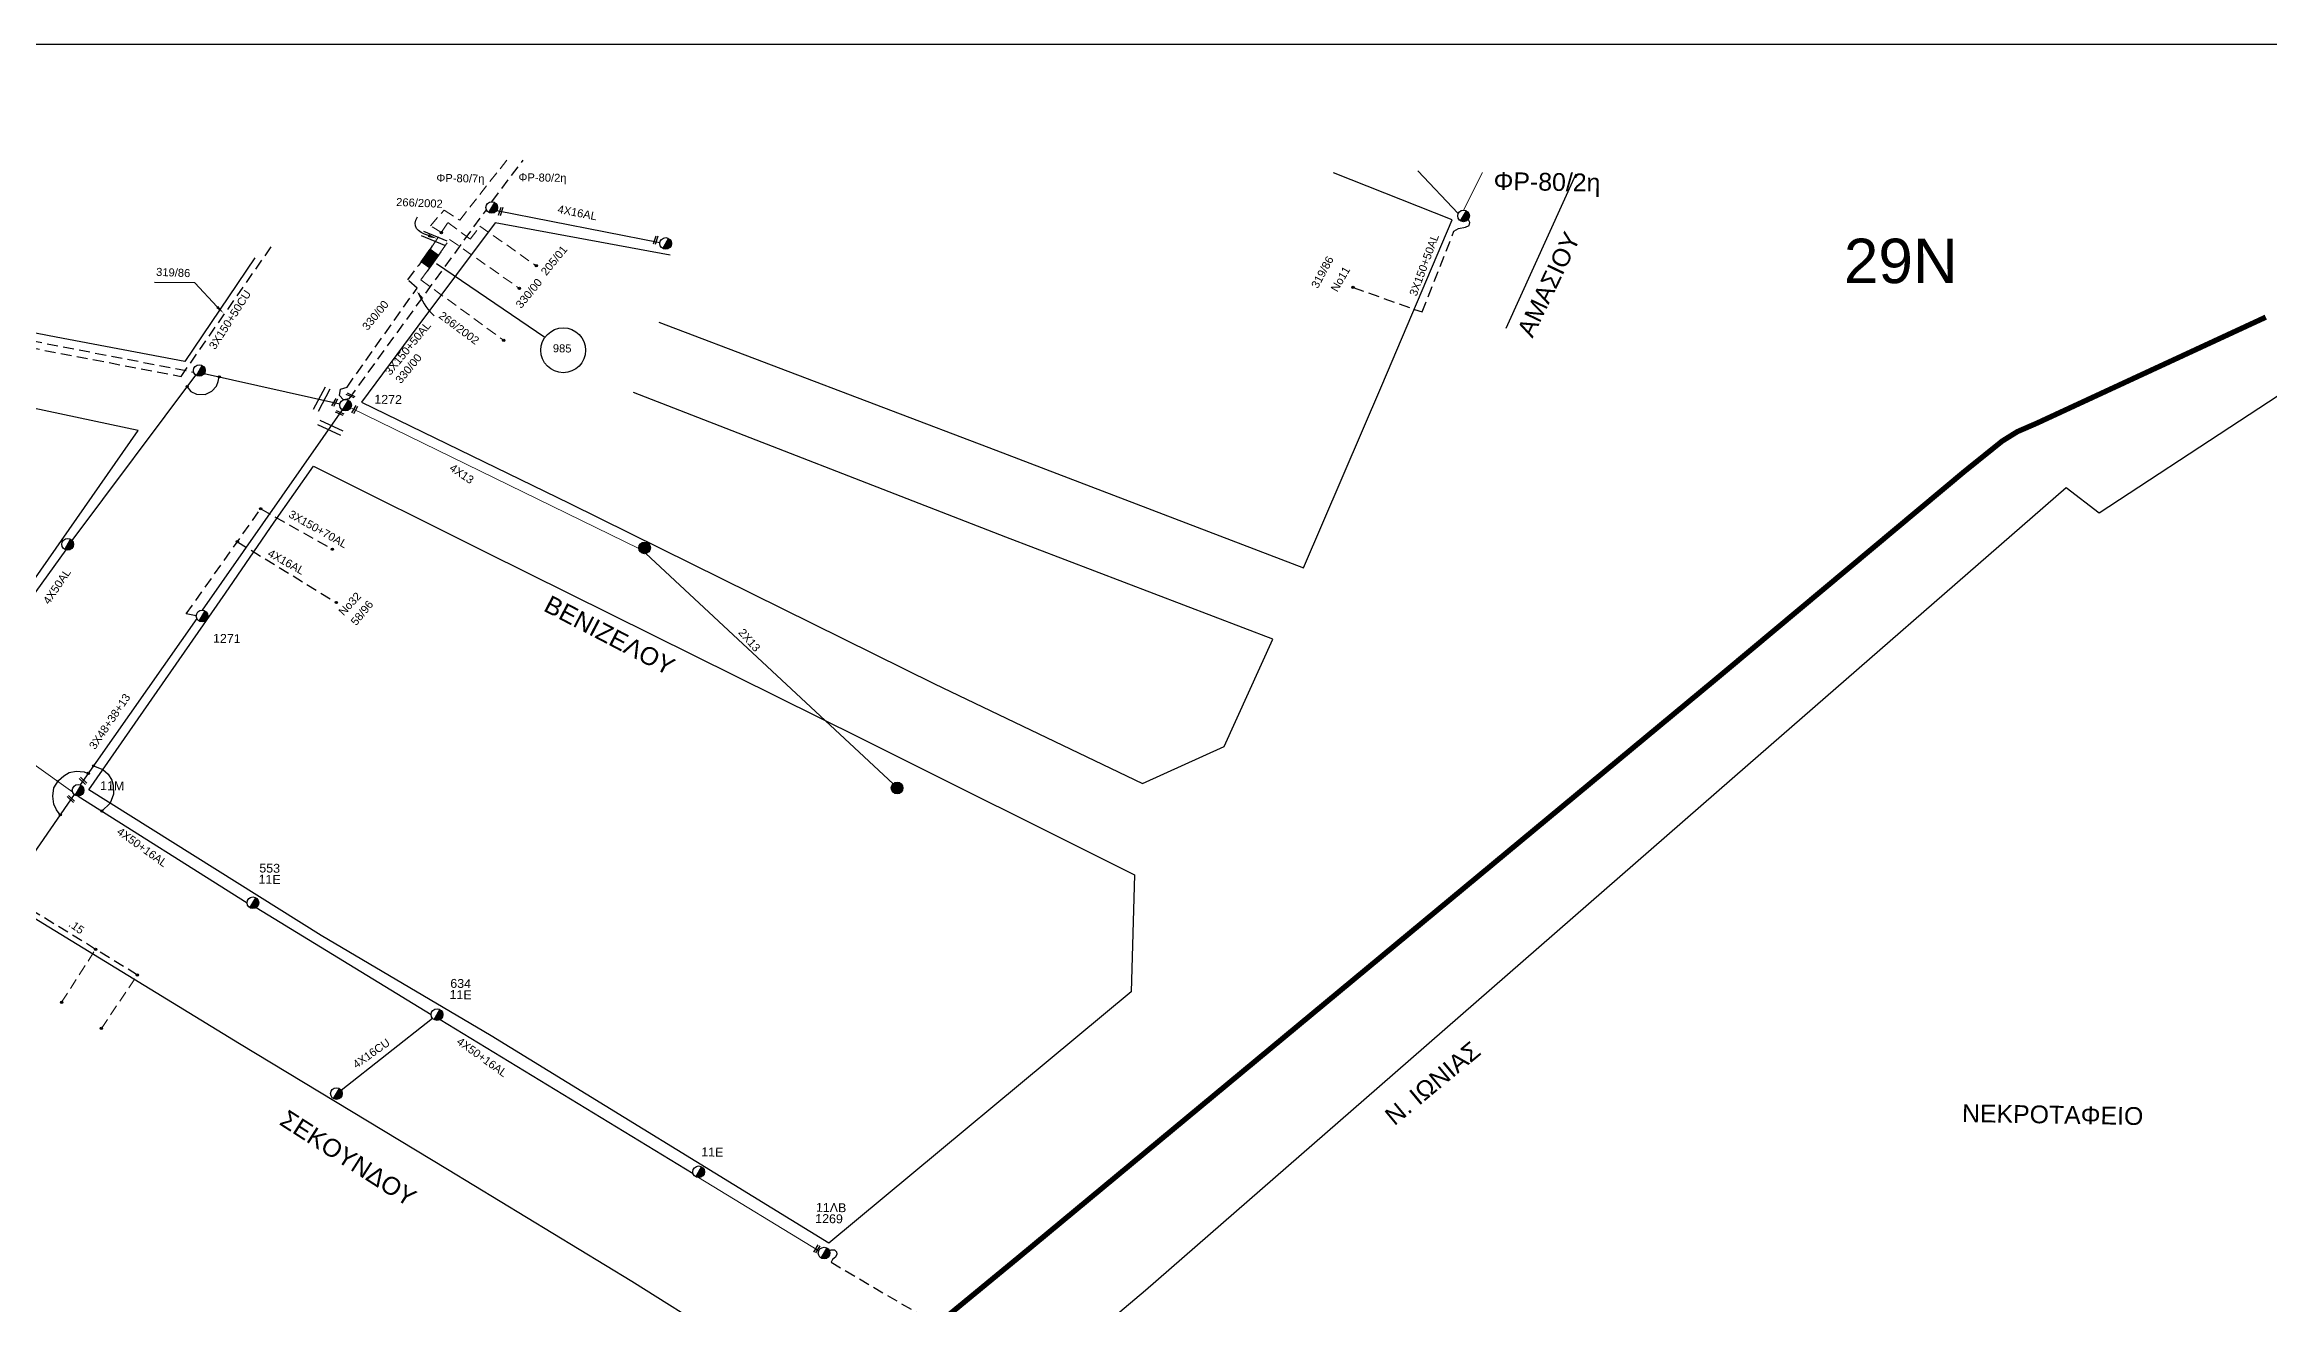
# Model space of a CAD drawing. Header units: millimetres. Extents: x 2875 to 4053, y 1200 to 1741.
# Drawn here: x 3272.6 to 3531.9, y 1594.4 to 1741.1 of the extents above; entities that cross this region are included whole.
import ezdxf

# ---------------------------------------------------------------- set-up
doc = ezdxf.new("R2010")
doc.units = ezdxf.units.MM
doc.linetypes.add('DASHED', pattern=[19.05, 12.7, -6.35])
doc.linetypes.add('DASHEDX2', pattern=[38.1, 25.4, -12.7])
for name, color, linetype in [('Link Box 4 Διευθύνσεων', 7, 'Continuous'), ('Γέφυρες Εναέριου Δικτύου', 7, 'Continuous'), ('Γυμνά εναέρια ΧΤ (3Φ)   4x16AL', 7, 'Continuous'), ('Γυμνά εναέρια ΧΤ (3Φ)   4x50AL', 7, 'Continuous'), ('Γυμνά εναέρια ΧΤ και ΦΟΠ (3Φ)   4x50+16AL', 7, 'Continuous'), ('Επιγραφές - Σχήματα', 7, 'Continuous'), ('Καλώδια ΧΤ   3x150+50AL', 7, 'DASHED'), ('Καλώδια ΧΤ   3x150+50CU', 7, 'DASHED'), ('Καλώδια ΧΤ   3x150+70AL', 7, 'DASHED'), ('Καλώδια ΧΤ   3x150AL+50CU', 7, 'DASHED'), ('Καλώδια ΧΤ   3x48+38+16.5', 7, 'DASHED'), ('Μηχανική τομή', 7, 'Continuous'), ('ΠΙΝΑΚΙΔΑ', 7, 'Continuous'), ('Στύλος Ξύλινος', 7, 'Continuous'), ('Στύλος Ξύλινος @ 1', 7, 'Continuous'), ('Στύλος ΦΜ', 7, 'Continuous'), ('Στύλος ΦΜ @ 1', 7, 'Continuous'), ('Συνδέσεις', 7, 'Continuous'), ('Τομή', 7, 'Continuous'), ('Υπόβαθρο ΔΕΗ', 7, 'Continuous'), ('Υπόγεια Καλώδια Δικτύου ΧΤ   .15', 7, 'DASHED'), ('Υπόγεια καλώδια Δικτύου ΧΤ και Παρ. ΧΤ - 3X150+70 AL', 7, 'DASHED'), ('Υπόγεια καλώδια Παροχών ΧΤ   4x16AL', 7, 'DASHED'), ('Υπόγεια καλώδια Παροχών ΧΤ   4x16CU', 7, 'DASHED')]:
    doc.layers.add(name, color=color, linetype=linetype)
doc.layers.add('Άγνωστα', color=7, linetype='Continuous', lineweight=5)
doc.styles.add('arial', font='ARIAL.TTF')
doc.styles.get("Standard").update_dxf_attribs({"font": 'ARIAL.TTF'})
doc.linetypes.add('SYN_LINE', pattern='A,0.5,-0.0001,["/\\/\\/\\/",Standard,S=0.1,R=0,X=0,Y=-0.05],-0.25', length=0.7501)

# ---------------------------------------------------------------- blocks, each defined once
blk = doc.blocks.new('ΥΠΑΡΧΩΝ ΤΣΙΜΕΝΤΕΝΙΟΣ ΣΤΥΛΟΣ')
at = {"layer": 'Στύλος ΦΜ'}
blk.add_hatch(color=256, dxfattribs=at).paths.add_polyline_path([(-1.3, -2.3, 0.574793), (2.6, 0, 0.268822), (1.3, 2.3)])
blk.add_line((-1.3, -2.3), (1.3, 2.3), dxfattribs=at)
blk.add_circle((0, 0), 2.62, dxfattribs=at)
at = {"layer": 'Στύλος ΦΜ', "flags": 4}
for tag, p in [('ΑΡΙΘΜΟΣ', (-4.7, 8.1)), ('ΤΥΠΟΣ', (-4.9, 3))]:
    blk.add_attdef(tag, p, '', height=4, dxfattribs=at)
blk = doc.blocks.new('ΥΠΑΡΧΩΝ ΞΥΛΙΝΟΣ ΣΤΥΛΟΣ')
at = {"layer": 'Στύλος Ξύλινος'}
h = blk.add_hatch(color=7, dxfattribs=at)
h.paths.add_polyline_path([(-2.6, 0, 0.270008), (-1.3, -2.3), (1.3, 2.3, 0.576266)])
h.paths.add_polyline_path([(-1.3, -2.3, 0.574793), (2.6, 0, 0.268822), (1.3, 2.3)])
at = {"layer": 'Στύλος Ξύλινος', "color": 7}
blk.add_line((-1.3, -2.3), (1.3, 2.3), dxfattribs=at)
blk.add_circle((0, 0), 2.62, dxfattribs=at)
at = {"layer": 'Στύλος Ξύλινος', "flags": 4}
for tag, p in [('ΑΡΙΘΜΟΣ', (-4.9, 8.6)), ('ΤΥΠΟΣ', (-4.8, 3.4))]:
    blk.add_attdef(tag, p, '', height=4, dxfattribs=at)
blk = doc.blocks.new('_ΣΥΝΔΕΣΗ')
at = {"layer": 'Συνδέσεις', "linetype": 'SYN_LINE', "ltscale": 40}
blk.add_hatch(color=256, dxfattribs=at).paths.add_polyline_path([(0.5, 0, 1), (-0.5, 0, 1)])
at = {"layer": 'Συνδέσεις'}
blk.add_circle((0, 0), 0.5, dxfattribs=at)
blk = doc.blocks.new('LINK BOX 4 ΑΝΑΧΩΡΗΣΕΩΝ')
at = {"layer": 'Link Box 4 Διευθύνσεων', "ltscale": 40}
blk.add_hatch(color=256, dxfattribs=at).paths.add_polyline_path([(-3.5, 0), (-3.5, -4.7), (3.5, -4.7), (3.5, 0)])
for p, q in [((-3.5, 0), (-5.3, 0)), ((5.3, 0), (3.5, 0)), ((-3.5, -4.7), (-5.3, -4.7)), ((5.3, -4.7), (3.5, -4.7))]:
    blk.add_line(p, q, dxfattribs=at)
blk.add_lwpolyline([(-3.5, -4.7), (-3.5, 0), (3.5, 0), (3.5, -4.7)], close=True, dxfattribs=at)
blk = doc.blocks.new('ΤΟΜΗ')
at = {"layer": 'Τομή', "ltscale": 40}
for p, q in [((-5.7, 0), (5.7, 0)), ((5.7, -2.3), (-5.7, -2.3))]:
    blk.add_line(p, q, dxfattribs=at)
blk = doc.blocks.new('ΜΗΧΑΝΙΚΗ ΤΟΜΗ')
at = {"layer": 'Μηχανική τομή', "ltscale": 40}
for p, q in [((-1.9, 0.8), (1.9, 0.8)), ((1.9, 0), (-1.9, 0))]:
    blk.add_line(p, q, dxfattribs=at)

msp = doc.modelspace()

# ---------------------------------------------------------------- linework, layer by layer
at = {"layer": 'Άγνωστα', "color": 133, "linetype": 'DASHED', "ltscale": 0.1}
for points in [[(3318.901, 1719.192), (3317.608, 1719.987), (3319.237, 1721.818), (3321.033, 1720.65), (3326.723, 1727.901)], [(3317.842, 1717.656), (3319.662, 1720.353), (3322.257, 1718.434), (3323.392, 1719.945), (3329.95, 1715.326)]]:
    msp.add_lwpolyline(points, dxfattribs=at)
at = {"layer": 'Άγνωστα', "color": 6}
for points in [[(3437.416, 1721.426), (3432.715, 1726.402)], [(3438.042, 1721.818), (3440.239, 1726.201)], [(3308.329, 1698.776), (3341.903, 1682.381)], [(3342.724, 1681.79), (3371.556, 1654.964)]]:
    msp.add_lwpolyline(points, dxfattribs=at)
at = {"layer": 'Άγνωστα', "color": 6, "linetype": 'DASHED', "ltscale": 0.1}
for points in [[(3318.831, 1716.959), (3319.859, 1718.403), (3327.992, 1712.684)], [(3317.241, 1714.703), (3316.512, 1713.673), (3326.136, 1706.663)]]:
    msp.add_lwpolyline(points, dxfattribs=at)
at = {"layer": 'Άγνωστα'}
msp.add_lwpolyline([(3262.639, 1663.478), (3275.921, 1653.964)], dxfattribs=at)
at = {"layer": 'Άγνωστα', "color": 2, "linetype": 'DASHED', "ltscale": 0.1}
for points in [[(3274.624, 1629.491), (3278.589, 1635.665)], [(3279.268, 1626.446), (3283.466, 1632.668)]]:
    msp.add_lwpolyline(points, dxfattribs=at)
at = {"layer": 'Άγνωστα', "color": 85}
msp.add_lwpolyline([(3348.869, 1609.057), (3362.884, 1600.54)], dxfattribs=at)
at = {"layer": 'Γέφυρες Εναέριου Δικτύου'}
for points in [[(3289.266, 1701.229), (3289.69, 1700.684), (3290.335, 1700.36), (3291.358, 1700.319), (3292.159, 1700.702), (3292.699, 1701.283), (3292.89, 1701.845), (3293.01, 1702.383)], [(3274.472, 1651.339), (3274.018, 1651.92), (3273.714, 1652.596), (3273.619, 1653.507), (3273.741, 1654.503), (3274.265, 1655.325), (3274.896, 1655.902), (3275.507, 1656.263), (3276.324, 1656.421), (3277.271, 1656.36), (3277.733, 1656.167)], [(3278.349, 1657.047), (3279.454, 1656.604), (3280.073, 1656.062), (3280.486, 1655.379), (3280.649, 1654.795), (3280.663, 1653.765), (3280.302, 1652.687), (3279.321, 1651.772)]]:
    msp.add_lwpolyline(points, dxfattribs=at)
at = {"layer": 'Γυμνά εναέρια ΧΤ (3Φ)   4x16AL', "color": 6}
msp.add_lwpolyline([(3325.347, 1721.771), (3344.372, 1718.056)], dxfattribs=at)
at = {"layer": 'Γυμνά εναέρια ΧΤ (3Φ)   4x50AL', "color": 2}
for points in [[(3275.865, 1683.293), (3290.275, 1702.579)], [(3262.356, 1664.462), (3275.159, 1682.212)]]:
    msp.add_lwpolyline(points, dxfattribs=at)
at = {"layer": 'Γυμνά εναέρια ΧΤ και ΦΟΠ (3Φ)   4x50+16AL', "color": 85}
for points in [[(3276.545, 1653.522), (3296.243, 1641.1)], [(3297.321, 1640.54), (3317.708, 1628.07)], [(3318.734, 1627.476), (3348.237, 1609.522)]]:
    msp.add_lwpolyline(points, dxfattribs=at)
at = {"layer": 'Επιγραφές - Σχήματα'}
for points in [[(3317.379, 1718.853), (3316.918, 1719.013), (3316.532, 1719.205), (3316.228, 1719.43), (3316.011, 1719.687), (3315.885, 1719.977), (3315.857, 1720.3), (3315.932, 1720.656), (3316.115, 1721.045)], [(3318.344, 1715.584), (3330.971, 1706.999)], [(3292.777, 1710.534), (3290.143, 1713.323), (3285.466, 1713.384)], [(3316.241, 1712.168), (3316.469, 1711.671), (3316.683, 1711.248), (3316.889, 1710.885), (3317.094, 1710.568), (3317.306, 1710.282), (3317.533, 1710.016), (3317.781, 1709.755), (3318.058, 1709.485)]]:
    msp.add_lwpolyline(points, dxfattribs=at)
msp.add_circle((3333.094, 1705.481), 2.611, dxfattribs=at)
for points in [[(3317.422, 1719.007), (3318.348, 1718.511), (3317.311, 1718.68)], [(3316.48, 1711.4), (3316.034, 1712.35), (3316.765, 1711.596)], [(3292.881, 1710.655), (3293.512, 1709.815), (3292.643, 1710.406)]]:
    msp.add_solid(points, dxfattribs=at)
at = {"layer": 'Καλώδια ΧΤ   3x150+50AL', "color": 6, "ltscale": 0.1}
for points in [[(3324.777, 1722.797), (3328.417, 1727.629)], [(3308.138, 1699.815), (3324.139, 1721.861)], [(3425.156, 1712.814), (3433.196, 1709.943), (3436.913, 1719.381), (3437.441, 1719.659), (3438.277, 1719.824), (3438.703, 1720.01), (3438.758, 1720.387), (3438.578, 1720.741)], [(3308.138, 1699.815), (3307.501, 1699.723), (3307.01, 1700.216), (3307.151, 1700.956), (3307.897, 1701.186), (3316.06, 1712.734), (3314.981, 1713.704), (3316.253, 1715.399)]]:
    msp.add_lwpolyline(points, dxfattribs=at)
at = {"layer": 'Καλώδια ΧΤ   3x150+50CU', "color": 27, "ltscale": 0.1}
msp.add_lwpolyline([(3206.795, 1713.556), (3214.494, 1706.027), (3215.264, 1706.19), (3215.96, 1706.398), (3216.496, 1706.861), (3224.925, 1714.788), (3226.489, 1714.384), (3226.986, 1714.629), (3238, 1712.563), (3257.709, 1708.34), (3288.549, 1702.428), (3299.085, 1717.56)], dxfattribs=at)
at = {"layer": 'Καλώδια ΧΤ   3x150+50CU', "color": 2, "ltscale": 0.1}
msp.add_lwpolyline([(3263.6, 1708.062), (3290.029, 1702.935)], dxfattribs=at)
at = {"layer": 'Καλώδια ΧΤ   3x150+50CU', "color": 2, "linetype": 'Continuous', "ltscale": 0.1}
msp.add_lwpolyline([(3291.263, 1702.775), (3307.063, 1699.231)], dxfattribs=at)
at = {"layer": 'Καλώδια ΧΤ   3x150+70AL', "color": 2, "ltscale": 0.1}
msp.add_lwpolyline([(3283.466, 1632.668), (3267.472, 1642.496), (3256.909, 1627.466), (3256.158, 1627.522), (3255.733, 1627.217), (3255.42, 1626.318), (3255.553, 1625.69), (3255.951, 1625.135), (3237.428, 1598.717), (3237.174, 1598.477), (3213.368, 1565.038), (3202.161, 1573.94), (3202.23, 1574.993), (3202.158, 1575.997), (3201.475, 1576.936), (3201.447, 1576.975), (3200.748, 1577.606), (3199.47, 1578.221), (3198.353, 1578.329), (3184.917, 1589.492), (3184.917, 1589.492), (3184.447, 1590.828), (3182.192, 1592.77), (3180.742, 1591.086)], dxfattribs=at)
at = {"layer": 'Καλώδια ΧΤ   3x150AL+50CU', "color": 85, "ltscale": 0.1}
msp.add_lwpolyline([(3363.841, 1600.414), (3364.344, 1600.623), (3364.72, 1600.648), (3364.934, 1600.426), (3364.992, 1600.144), (3364.83, 1599.773), (3364.482, 1599.529), (3364.331, 1599.184), (3375.013, 1592.905), (3372.653, 1591.047), (3371.077, 1591.596), (3355.536, 1578.709)], dxfattribs=at)
at = {"layer": 'Καλώδια ΧΤ   3x48+38+16.5', "color": 85, "linetype": 'Continuous'}
for points in [[(3307.334, 1698.528), (3291.013, 1675.188)], [(3290.384, 1674.231), (3276.799, 1654.833)], [(3276.101, 1653.697), (3257.457, 1626.714)]]:
    msp.add_lwpolyline(points, dxfattribs=at)
at = {"layer": 'ΠΙΝΑΚΙΔΑ'}
msp.add_lwpolyline([(2883.045, 1200.853), (3942.226, 1200.46), (3942.226, 1741.119), (2883.045, 1741.119)], close=True, dxfattribs=at)
at = {"layer": 'Υπόβαθρο ΔΕΗ'}
for points in [[(3344.255, 1708.76), (3383.537, 1693.819), (3419.363, 1680.141), (3428.51, 1701.37), (3436.692, 1720.673), (3422.884, 1726.17)], [(3443.002, 1708.076), (3451.15, 1726.058)], [(3345.558, 1716.555), (3325.179, 1720.335), (3316.163, 1708.304), (3309.574, 1699.431), (3333.791, 1687.645), (3376.376, 1666.616), (3400.631, 1655.006), (3410.121, 1659.32), (3415.79, 1671.801), (3384.701, 1683.701), (3341.288, 1700.565)], [(3297.158, 1716.255), (3288.979, 1704.174), (3274.013, 1706.989), (3258.828, 1709.919), (3240.658, 1713.488), (3227.242, 1716.069), (3227.242, 1716.069)], [(3303.973, 1691.983), (3324.095, 1681.949), (3367.719, 1660.299), (3399.669, 1644.358), (3399.303, 1630.71), (3364.048, 1601.437), (3324.704, 1625.597), (3304.888, 1637.29), (3277.816, 1654.244), (3293.714, 1677.162), (3299.394, 1685.439), (3303.973, 1691.983)]]:
    msp.add_lwpolyline(points, dxfattribs=at)
at = {"layer": 'Υπόβαθρο ΔΕΗ', "linetype": 'DASHEDX2', "ltscale": 0.5, "const_width": 0.622, "flags": 128}
msp.add_lwpolyline([(2907.176, 1221.264), (2932.857, 1237.489), (2967.001, 1252.922), (3014.71, 1292.01), (3097.879, 1359.996), (3240.65, 1479.301), (3312.407, 1539.054), (3386.11, 1599.706), (3467.829, 1667.474), (3496.402, 1691.349), (3500.803, 1694.888), (3502.579, 1695.994), (3504.869, 1696.988), (3531.535, 1709.338)], dxfattribs=at)
at = {"layer": 'Υπόβαθρο ΔΕΗ', "ltscale": 0.1}
msp.add_lwpolyline([(3187.305, 1599.575), (3205.927, 1585.042), (3215.73, 1599.088), (3237.72, 1630.596), (3265.038, 1669.58), (3283.559, 1696.131), (3271.334, 1698.718), (3240.347, 1705.261), (3220.209, 1709.42), (3209.567, 1700.045), (3191.801, 1681.781), (3215.259, 1663.333), (3230.976, 1650.833), (3226.196, 1644.255), (3215.935, 1652.609), (3198.333, 1628.275), (3186.889, 1636.883), (3166.346, 1652.25), (3150.595, 1629.122), (3165.17, 1617.451)], close=True, dxfattribs=at)
for points in [[(3544.468, 1707.688), (3528.479, 1697.216), (3512.135, 1686.477), (3508.288, 1689.436), (3471.173, 1657.116), (3426.417, 1618.089), (3400.959, 1595.92), (3382.026, 1579.924), (3562.541, 1488.659), (3581.02, 1531.217), (3584.201, 1530.682), (3602.253, 1592.476), (3611.325, 1623.345), (3621.855, 1658.158), (3623.577, 1682.334), (3625.312, 1706.779)], [(3294.466, 1542.791), (3351.228, 1590.569), (3341.104, 1596.944), (3319.605, 1610.017), (3295.367, 1624.659), (3268.624, 1641.002), (3250.24, 1615.092), (3238.736, 1598.695), (3220.79, 1573.006), (3276.546, 1527.707), (3293.759, 1542.196)]]:
    msp.add_lwpolyline(points, dxfattribs=at)
at = {"layer": 'Υπόγεια καλώδια Δικτύου ΧΤ και Παρ. ΧΤ - 3X150+70 AL', "color": 85, "ltscale": 0.1}
for points in [[(3290.323, 1674.522), (3289.158, 1674.746), (3297.832, 1687.004)], [(3297.832, 1687.004), (3306.196, 1682.291)]]:
    msp.add_lwpolyline(points, dxfattribs=at)
at = {"layer": 'Υπόγεια καλώδια Παροχών ΧΤ   4x16AL', "color": 85, "ltscale": 0.1}
msp.add_lwpolyline([(3295.115, 1683.164), (3306.656, 1676.076)], dxfattribs=at)
at = {"layer": 'Υπόγεια καλώδια Παροχών ΧΤ   4x16CU', "color": 85, "linetype": 'SYN_LINE', "ltscale": 10}
msp.add_lwpolyline([(3307.198, 1619.262), (3317.853, 1627.639)], dxfattribs=at)

# ---------------------------------------------------------------- block references
at = {"layer": 'Link Box 4 Διευθύνσεων', "xscale": 0.259041510370067, "yscale": 0.259041510370067, "zscale": 0.259041510370067, "rotation": 54.83489382387291}
msp.add_blockref('LINK BOX 4 ΑΝΑΧΩΡΗΣΕΩΝ', (3317.048, 1716.528), dxfattribs=at)
at = {"layer": 'Μηχανική τομή'}
for p, xscale, yscale, zscale, rotation in [((3325.898, 1721.635), 0.2590415103701926, 0.2590415103701926, 0.2590415103701926, 71.96513058293407), ((3343.956, 1718.294), 0.2590415103701926, 0.2590415103701926, 0.2590415103701926, 71.96513058293407), ((3308.349, 1700.308), 0.259041510370286, 0.259041510370286, 0.259041510370286, 156.3894225836452), ((3306.377, 1699.447), 0.2590415103702849, 0.2590415103702849, 0.2590415103702849, 239.8846316131555), ((3307.08, 1698.266), 0.259041510370286, 0.259041510370286, 0.259041510370286, 156.3894225836452), ((3308.706, 1698.608), 0.2590415103702849, 0.2590415103702849, 0.2590415103702849, 239.8846316131555), ((3277.196, 1655.376), 0.2590415103701544, 0.2590415103701544, 0.2590415103701544, 137.2364554453958), ((3275.778, 1653.274), 0.2590415103701544, 0.2590415103701544, 0.2590415103701544, 137.2364554453958), ((3362.568, 1600.802), 0.2590415103702849, 0.2590415103702849, 0.2590415103702849, 239.8846316131555)]:
    msp.add_blockref('ΜΗΧΑΝΙΚΗ ΤΟΜΗ', p, dxfattribs=dict(at, xscale=xscale, yscale=yscale, zscale=zscale, rotation=rotation))
at = {"layer": 'Στύλος Ξύλινος @ 1', "ltscale": 40, "xscale": 0.2590415103700448, "yscale": 0.2590415103700448, "zscale": 0.2590415103700448, "rotation": 359.0199368875902}
for p in [(3342.578, 1682.452), (3372.017, 1654.467)]:
    msp.add_blockref('ΥΠΑΡΧΩΝ ΞΥΛΙΝΟΣ ΣΤΥΛΟΣ', p, dxfattribs=at)
at = {"layer": 'Στύλος ΦΜ @ 1', "ltscale": 40, "xscale": 0.2590415103700448, "yscale": 0.2590415103700448, "zscale": 0.2590415103700448, "rotation": 359.0199368875902}
for p in [(3324.766, 1722.119), (3438.031, 1721.14), (3345.037, 1717.926), (3290.681, 1703.122), (3275.339, 1682.866), (3306.659, 1618.851)]:
    msp.add_blockref('ΥΠΑΡΧΩΝ ΤΣΙΜΕΝΤΕΝΙΟΣ ΣΤΥΛΟΣ', p, dxfattribs=at)
at = {"layer": 'Στύλος ΦΜ @ 1', "ltscale": 40}
ref = msp.add_blockref('ΥΠΑΡΧΩΝ ΤΣΙΜΕΝΤΕΝΙΟΣ ΣΤΥΛΟΣ', (3307.724, 1699.083), dxfattribs=dict(at, xscale=0.2590415103700448, yscale=0.2590415103700448, zscale=0.2590415103700448, rotation=359.0199368875902))
ref.add_attrib('ΤΥΠΟΣ', '1272', (3311.068, 1699.259), dxfattribs={"layer": 'Στύλος ΦΜ', "height": 1.0362, "rotation": 359.01994, "flags": 4})
ref = msp.add_blockref('ΥΠΑΡΧΩΝ ΤΣΙΜΕΝΤΕΝΙΟΣ ΣΤΥΛΟΣ', (3291.001, 1674.51), dxfattribs=dict(at, xscale=0.2590415103700448, yscale=0.2590415103700448, zscale=0.2590415103700448, rotation=359.0199368875902))
ref.add_attrib('ΤΥΠΟΣ', '1271', (3292.268, 1671.4), dxfattribs={"layer": 'Στύλος ΦΜ', "height": 1.0362, "rotation": 359.01994, "flags": 4})
ref = msp.add_blockref('ΥΠΑΡΧΩΝ ΤΣΙΜΕΝΤΕΝΙΟΣ ΣΤΥΛΟΣ', (3276.557, 1654.2), dxfattribs=dict(at, xscale=0.2590415103700448, yscale=0.2590415103700448, zscale=0.2590415103700448, rotation=359.0199368875902))
ref.add_attrib('ΤΥΠΟΣ', '11M', (3279.111, 1654.225), dxfattribs={"layer": 'Στύλος ΦΜ', "height": 1.0362, "rotation": 359.01994, "flags": 4})
ref = msp.add_blockref('ΥΠΑΡΧΩΝ ΤΣΙΜΕΝΤΕΝΙΟΣ ΣΤΥΛΟΣ', (3296.921, 1641.088), dxfattribs=dict(at, xscale=0.2590415103700448, yscale=0.2590415103700448, zscale=0.2590415103700448, rotation=359.0199368875902))
ref.add_attrib('ΤΥΠΟΣ', '11E', (3297.582, 1643.324), dxfattribs={"layer": 'Στύλος ΦΜ', "height": 1.0362, "rotation": 359.01994, "flags": 4})
ref.add_attrib('ΑΡΙΘΜΟΣ', '553', (3297.666, 1644.625), dxfattribs={"layer": 'Στύλος ΦΜ', "height": 1.0362, "rotation": 359.01994, "flags": 4})
ref = msp.add_blockref('ΥΠΑΡΧΩΝ ΤΣΙΜΕΝΤΕΝΙΟΣ ΣΤΥΛΟΣ', (3318.386, 1628.058), dxfattribs=dict(at, xscale=0.2590415103700448, yscale=0.2590415103700448, zscale=0.2590415103700448, rotation=359.0199368875902))
ref.add_attrib('ΤΥΠΟΣ', '11E', (3319.844, 1629.881), dxfattribs={"layer": 'Στύλος ΦΜ', "height": 1.0362, "rotation": 359.01994, "flags": 4})
ref.add_attrib('ΑΡΙΘΜΟΣ', '634', (3319.927, 1631.182), dxfattribs={"layer": 'Στύλος ΦΜ', "height": 1.0362, "rotation": 359.01994, "flags": 4})
ref = msp.add_blockref('ΥΠΑΡΧΩΝ ΤΣΙΜΕΝΤΕΝΙΟΣ ΣΤΥΛΟΣ', (3348.881, 1609.735), dxfattribs=dict(at, xscale=0.2590415103700448, yscale=0.2590415103700448, zscale=0.2590415103700448, rotation=359.0199368875902))
ref.add_attrib('ΤΥΠΟΣ', '11E', (3349.179, 1611.542), dxfattribs={"layer": 'Στύλος ΦΜ', "height": 1.0362, "rotation": 359.01994, "flags": 4})
ref = msp.add_blockref('ΥΠΑΡΧΩΝ ΤΣΙΜΕΝΤΕΝΙΟΣ ΣΤΥΛΟΣ', (3363.504, 1600.265), dxfattribs=dict(at, xscale=0.2590415103700448, yscale=0.2590415103700448, zscale=0.2590415103700448, rotation=359.0199368875902))
ref.add_attrib('ΤΥΠΟΣ', '1269', (3362.461, 1603.78), dxfattribs={"layer": 'Στύλος ΦΜ', "height": 1.0362, "rotation": 359.01994, "flags": 4})
ref.add_attrib('ΑΡΙΘΜΟΣ', '11ΛΒ', (3362.545, 1605.081), dxfattribs={"layer": 'Στύλος ΦΜ', "height": 1.0362, "rotation": 359.01994, "flags": 4})
at = {"layer": 'Συνδέσεις', "xscale": 0.2590415103700448, "yscale": 0.2590415103700448, "zscale": 0.2590415103700448, "rotation": 359.0199368875902}
for p in [(3318.902, 1719.195), (3329.951, 1715.329), (3327.993, 1712.687), (3425.157, 1712.817), (3326.158, 1706.651), (3289.267, 1701.232), (3293.011, 1702.386), (3297.832, 1687.007), (3295.116, 1683.167), (3306.197, 1682.294), (3306.657, 1676.079), (3278.35, 1657.05), (3277.734, 1656.17), (3274.473, 1651.342), (3279.321, 1651.775), (3278.59, 1635.668), (3283.467, 1632.671), (3274.625, 1629.494), (3279.269, 1626.449)]:
    msp.add_blockref('_ΣΥΝΔΕΣΗ', p, dxfattribs=at)
at = {"layer": 'Τομή'}
for p, xscale, yscale, zscale, rotation in [((3318.158, 1718.794), 0.2590415103698329, 0.2590415103698329, 0.2590415103698329, 337.3063564796636), ((3304.683, 1699.922), 0.2590415103700872, 0.2590415103700872, 0.2590415103700872, 62.00949055042123), ((3305.818, 1696.167), 0.2590415103700049, 0.2590415103700049, 0.2590415103700049, 155.0203050857365)]:
    msp.add_blockref('ΤΟΜΗ', p, dxfattribs=dict(at, xscale=xscale, yscale=yscale, zscale=zscale, rotation=rotation))

# ---------------------------------------------------------------- texts
at = {"layer": 'Άγνωστα', "color": 7, "char_height": 0.9325, "width": 87.23055, "attachment_point": 1}
for s, insert, rotation in [('4X13', (3320.273, 1692.326), 325.96797), ('2X13', (3354.152, 1673.156), 311.23785)]:
    msp.add_mtext(s, dxfattribs=dict(at, insert=insert, rotation=rotation))
at = {"layer": 'Γυμνά εναέρια ΧΤ (3Φ)   4x16AL', "color": 7, "insert": (3332.554, 1722.419), "char_height": 0.9325, "width": 87.23055, "attachment_point": 1, "rotation": 348.96861}
msp.add_mtext('4X16AL', dxfattribs=at)
at = {"layer": 'Γυμνά εναέρια ΧΤ (3Φ)   4x50AL', "color": 7, "insert": (3272.389, 1676.31), "char_height": 0.9325, "width": 87.23055, "attachment_point": 1, "rotation": 55.73014}
msp.add_mtext('4X50AL', dxfattribs=at)
at = {"layer": 'Γυμνά εναέρια ΧΤ και ΦΟΠ (3Φ)   4x50+16AL', "color": 7, "char_height": 0.9325, "width": 87.23055, "attachment_point": 1, "rotation": 324.31862}
for insert in [(3281.516, 1649.945), (3321.128, 1625.479)]:
    msp.add_mtext('4X50+16AL', dxfattribs=dict(at, insert=insert))
at = {"layer": 'Επιγραφές - Σχήματα', "attachment_point": 1}
for s, insert, char_height, width, rotation in [('ΦΡ-80/7η', (3318.323, 1726.044), 0.9325, 8.8687, 359.01994), ('ΦΡ-80/2η', (3327.889, 1726.124), 0.9325, 8.8687, 359.01994), ('ΦΡ-80/2η', (3441.555, 1726.257), 2.0723, 8.8687, 359.01994), ('ΑΜΑΣΙΟΥ', (3444.193, 1707.721), 2.0723, 15.54428, 64.43199), ('985', (3331.896, 1706.186), 0.9325, 8.8687, 359.01994), ('ΒΕΝΙΖΕΛΟΥ', (3331.635, 1677.012), 2.0723, 15.54428, 332.43868), ('Ν. ΙΩΝΙΑΣ', (3428.651, 1616.625), 2.0723, 18.72238, 39.64387), ('ΝΕΚΡΟΤΑΦΕΙΟ', (3496.153, 1617.616), 2.07233, 15.54428, 359.01994), ('ΣΕΚΟΥΝΔΟΥ', (3301.01, 1617.064), 2.0723, 15.54428, 327.31752)]:
    msp.add_mtext(s, dxfattribs=dict(at, insert=insert, char_height=char_height, width=width, rotation=rotation))
at = {"layer": 'Επιγραφές - Σχήματα', "ltscale": 40, "char_height": 0.93255, "width": 48.72343, "attachment_point": 1, "style": 'arial'}
for s, insert, rotation in [('{\\fArial|b0|i0|c161|p34;266/2002}', (3313.647, 1723.235), 357.66035), ('{\\fArial|b0|i0|c161|p34;205/01}', (3330.402, 1714.701), 50.72186), ('{\\fArial|b0|i0|c161|p34;319/86}', (3420.224, 1713.052), 61.71933), ('{\\fArial|b0|i0|c161|p34;319/86}', (3285.667, 1715.093), 357.66035), ('{\\fArial|b0|i0|c161|p34;330/00}', (3327.47, 1710.868), 50.72186), ('{\\fArial|b0|i0|c161|p34;330/00}', (3309.576, 1708.308), 50.72186), ('{\\fArial|b0|i0|c161|p34;266/2002}', (3319.063, 1710.075), 323.26306), ('{\\fArial|b0|i0|c161|p34;330/00}', (3313.447, 1702.098), 50.72186), ('{\\fArial|b0|i0|c161|p34;58/96}', (3308.246, 1673.908), 50.72186)]:
    msp.add_mtext(s, dxfattribs=dict(at, insert=insert, rotation=rotation))
at = {"layer": 'Επιγραφές - Σχήματα', "char_height": 0.9325, "width": 87.23055, "attachment_point": 1, "style": 'arial'}
for s, insert, rotation in [('No11', (3422.498, 1712.667), 59.88766), ('No32', (3306.825, 1675.108), 46.93216)]:
    msp.add_mtext(s, dxfattribs=dict(at, insert=insert, rotation=rotation))
at = {"layer": 'Καλώδια ΧΤ   3x150+50AL', "color": 7, "char_height": 0.9325, "width": 87.23055, "attachment_point": 1}
for insert, rotation in [((3431.674, 1712.032), 69.60509), ((3312.222, 1703.08), 50.57409)]:
    msp.add_mtext('3X150+50AL', dxfattribs=dict(at, insert=insert, rotation=rotation))
at = {"layer": 'Καλώδια ΧΤ   3x150+50CU', "color": 7, "insert": (3291.735, 1705.987), "char_height": 0.9325, "width": 87.23055, "attachment_point": 1, "rotation": 57.30383}
msp.add_mtext('3X150+50CU', dxfattribs=at)
at = {"layer": 'Καλώδια ΧΤ   3x48+38+16.5', "color": 7, "insert": (3277.752, 1659.389), "char_height": 0.9325, "width": 87.23055, "attachment_point": 1, "rotation": 55.96797}
msp.add_mtext('3X48+38+13', dxfattribs=at)
at = {"layer": 'ΠΙΝΑΚΙΔΑ', "insert": (3482.359, 1718.488), "char_height": 5.1808, "width": 22.35105, "attachment_point": 1, "rotation": 0}
msp.add_mtext('29N', dxfattribs=at)
at = {"layer": 'Υπόγεια Καλώδια Δικτύου ΧΤ   .15', "color": 7, "insert": (3275.911, 1639.184), "char_height": 0.9325, "width": 87.23055, "attachment_point": 1, "rotation": 324.38192}
msp.add_mtext('.15', dxfattribs=at)
at = {"layer": 'Υπόγεια καλώδια Δικτύου ΧΤ και Παρ. ΧΤ - 3X150+70 AL', "color": 7, "insert": (3301.453, 1686.904), "char_height": 0.9325, "width": 87.23055, "attachment_point": 1, "rotation": 330.67631}
msp.add_mtext('3X150+70AL', dxfattribs=at)
at = {"layer": 'Υπόγεια καλώδια Παροχών ΧΤ   4x16AL', "color": 7, "insert": (3299.012, 1682.354), "char_height": 0.9325, "width": 87.23055, "attachment_point": 1, "rotation": 330.89346}
msp.add_mtext('4X16AL', dxfattribs=at)
at = {"layer": 'Υπόγεια καλώδια Παροχών ΧΤ   4x16CU', "color": 7, "insert": (3308.444, 1622.495), "char_height": 0.9325, "width": 87.23055, "attachment_point": 1, "rotation": 35.27924}
msp.add_mtext('4X16CU', dxfattribs=at)

doc.saveas('drawing.dxf')
